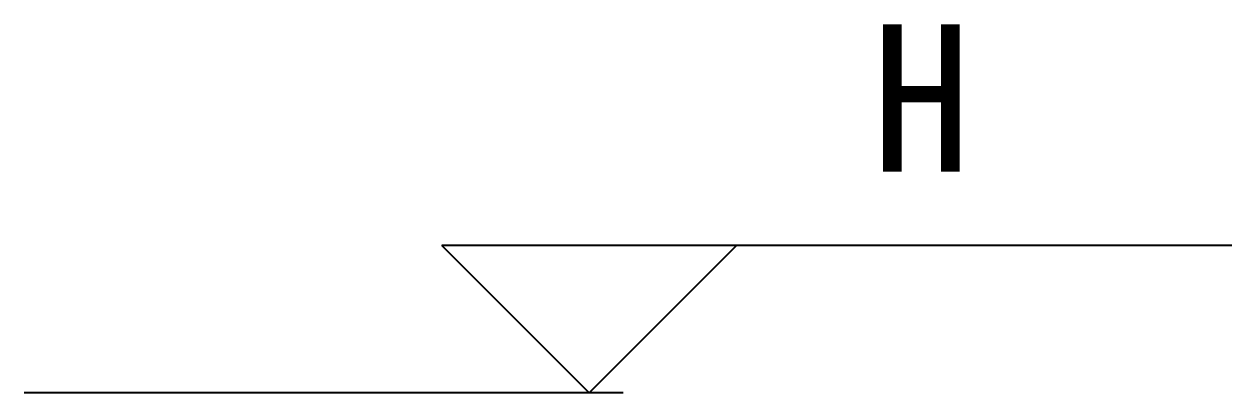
# Model space of a CAD drawing. Header units: metres. Extents: x -750 to 9354, y 114 to 2961.
# Drawn here: x 8862.6 to 9354.3, y 1356.2 to 1506.2 of the extents above; entities that cross this region are included whole.
import ezdxf

# ---------------------------------------------------------------- set-up
doc = ezdxf.new("R2010")
doc.units = ezdxf.units.M
doc.layers.add('PUB_DIM', color=3, linetype='Continuous')

msp = doc.modelspace()

# ---------------------------------------------------------------- linework, layer by layer
at = {"layer": 'PUB_DIM'}
for p, q in [((9354.34, 1416.17), (9032.62, 1416.17)), ((9092.62, 1356.17), (9032.62, 1416.17)), ((9152.62, 1416.17), (9092.62, 1356.17)), ((9106.57, 1356.17), (8862.62, 1356.17))]:
    msp.add_line(p, q, dxfattribs=at)

# ---------------------------------------------------------------- texts
msp.add_text('H', height=60, dxfattribs=at).set_placement((9207.48, 1446.17))

doc.saveas('drawing.dxf')
